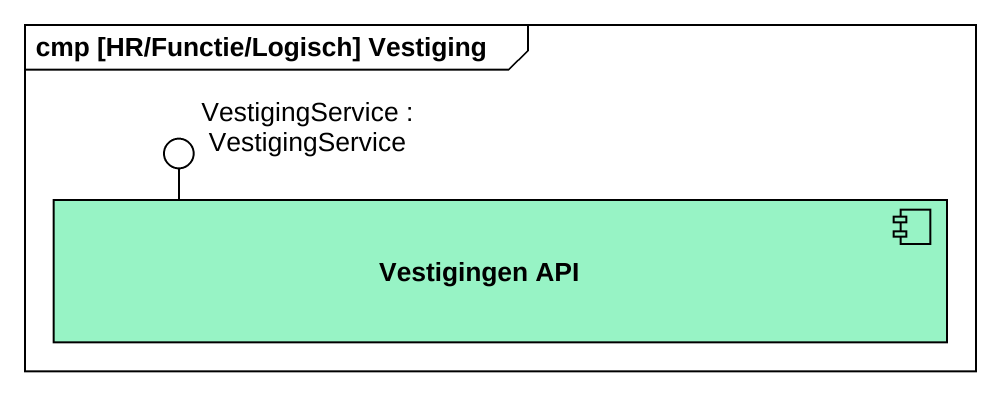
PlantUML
@startuml
mainframe cmp [HR/Functie/Logisch] Vestiging
() "VestigingService : VestigingService" as VestigingService <<api>> #97F3C5
component "Vestigingen API" as Vestigingen_API #97F3C5
Vestigingen_API -left- VestigingService
@enduml
